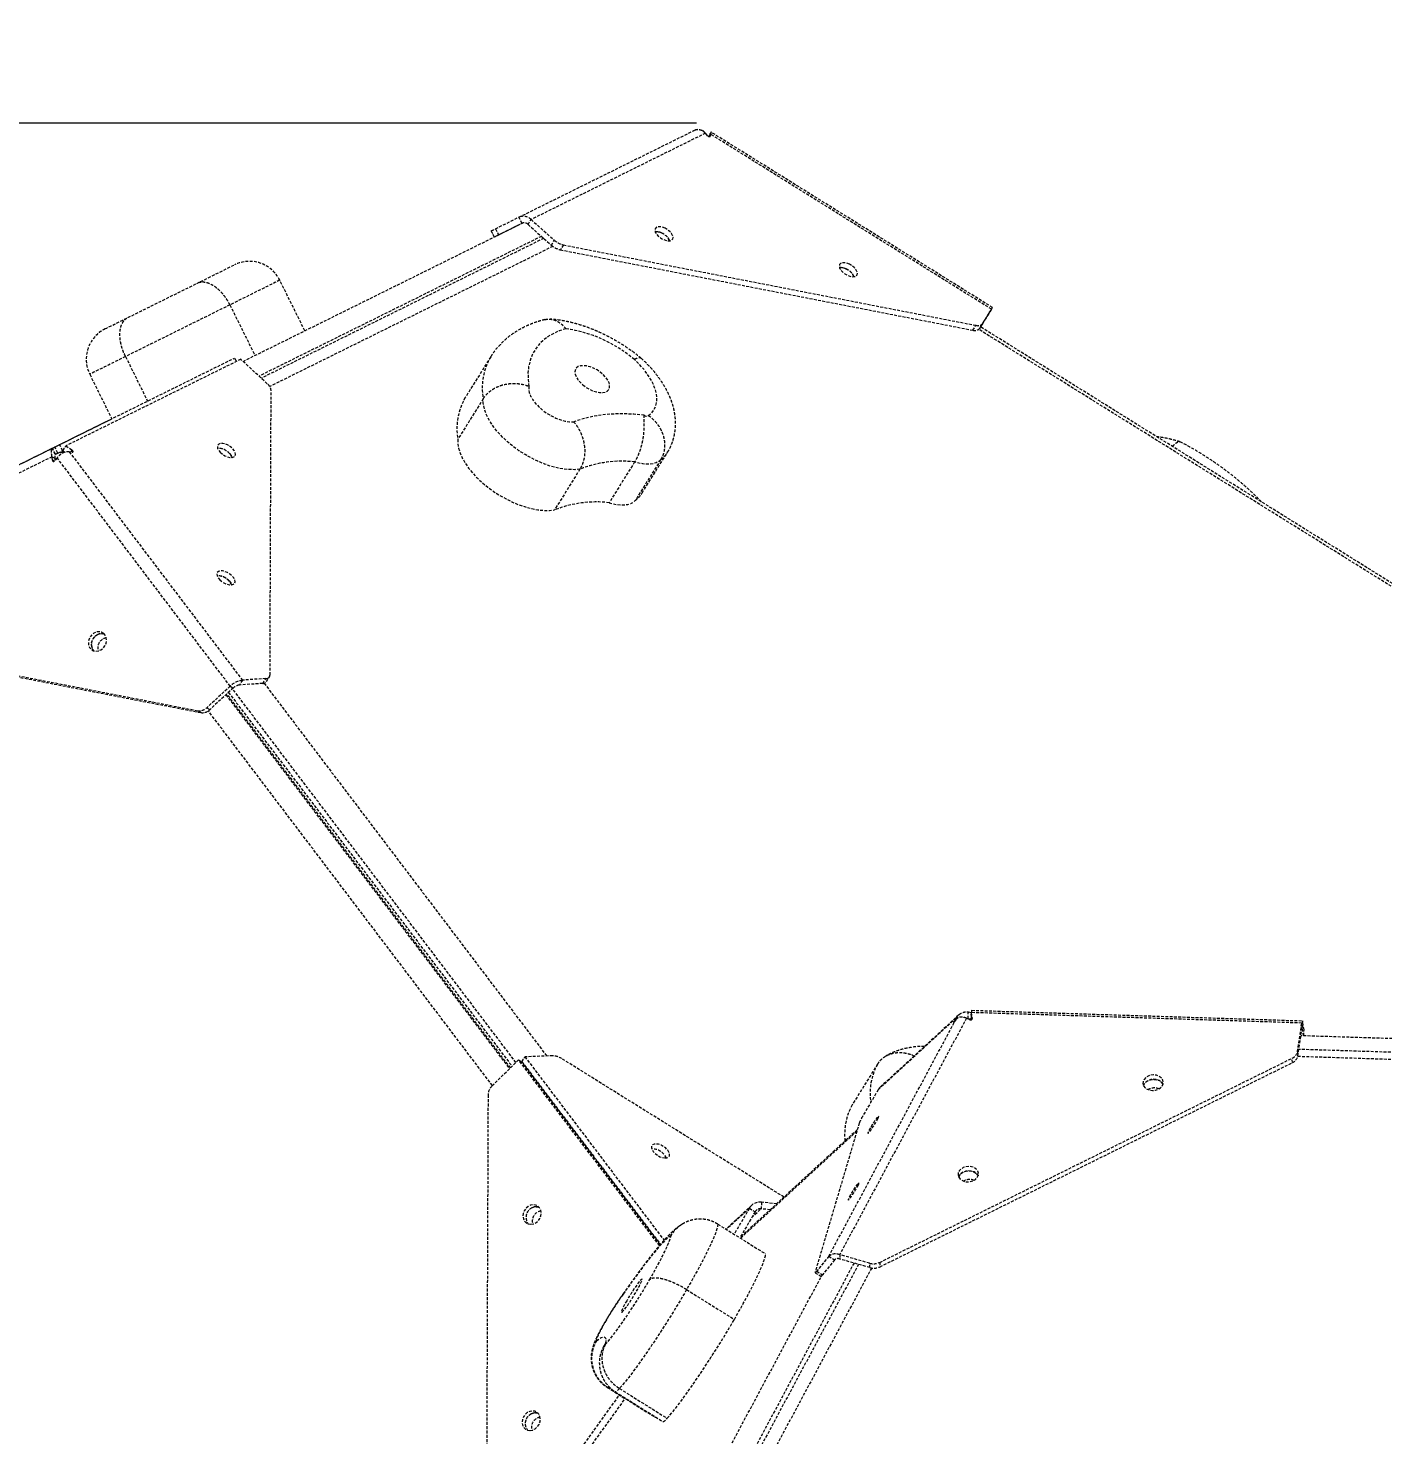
# Model space of a CAD drawing. Header units: millimetres. Extents: x -4077 to 3684, y -3420 to 2611.
# Drawn here: x -73 to 527, y 527 to 1150 of the extents above; entities that cross this region are included whole.
import ezdxf

# ---------------------------------------------------------------- set-up
doc = ezdxf.new("R2010")
doc.units = ezdxf.units.MM
doc.linetypes.add('HIDDEN', pattern=[1.905, 1.27, -0.635])
for name, color, linetype in [('DIKOM_ОБЪЕКТ', 7, 'Continuous'), ('DIKOM_РАЗМЕР_ЗОНА', 7, 'Continuous'), ('DIKOM_РАЗМЕР_ОБЪЕКТА', 7, 'Continuous')]:
    doc.layers.add(name, color=color, linetype=linetype)
doc.styles.add('style1', font='arialbd.ttf', dxfattribs={"width": 0.8})
doc.dimstyles.new('1-50', dxfattribs={"dimtxt": 300, "dimasz": 200, "dimexe": 100, "dimexo": 0, "dimgap": 100, "dimtad": 1, "dimtxsty": 'style1', "dimcen": 200, "dimclrd": 7, "dimclre": 7, "dimclrt": 7, "dimadec": 1, "dimazin": 2, "dimtfac": 1, "dimtmove": 0, "dimatfit": 2, "dimfxl": 0, "dimlwd": 25, "dimlwe": 18, "dimarcsym": 0})

# ---------------------------------------------------------------- blocks, each defined once
blk = doc.blocks.new('*D0')
at = {"layer": 'Defpoints', "color": 0, "transparency": 16777216}
for p in [(223.24, 1107.53), (-2045.08, -653.43), (871.98, -653.43)]:
    blk.add_point(p, dxfattribs=at)
at = {"layer": 'DIKOM_РАЗМЕР_ОБЪЕКТА', "color": 7, "lineweight": 18, "transparency": 16777216}
for p, q in [((223.24, 1107.53), (-2145.08, 1107.53)), ((871.98, -653.43), (-2145.08, -653.43))]:
    blk.add_line(p, q, dxfattribs=at)
at = {"layer": 'DIKOM_РАЗМЕР_ОБЪЕКТА', "color": 7, "lineweight": 25, "transparency": 16777216}
blk.add_line((-2045.08, 907.53), (-2045.08, -453.43), dxfattribs=at)
at = {"layer": 'DIKOM_РАЗМЕР_ОБЪЕКТА', "color": 7, "transparency": 16777216}
for points in [[(-2078.42, 907.53), (-2011.75, 907.53), (-2045.08, 1107.53)], [(-2078.42, -453.43), (-2011.75, -453.43), (-2045.08, -653.43)]]:
    blk.add_solid(points, dxfattribs=at)
at = {"layer": 'DIKOM_РАЗМЕР_ОБЪЕКТА', "color": 7, "transparency": 16777216, "insert": (-2298.26, 227.05), "char_height": 300, "attachment_point": 5, "rotation": 90, "style": 'style1'}
blk.add_mtext('{\\fArial|b0|i0|c204|p34;1780}', dxfattribs=at)
blk = doc.blocks.new('*D3')
at = {"layer": 'Defpoints', "color": 0, "transparency": 16777216}
for p in [(-3626.93, 2611.22), (1348.49, 2611.22), (1348.49, -2791.94)]:
    blk.add_point(p, dxfattribs=at)
at = {"layer": 'DIKOM_РАЗМЕР_ЗОНА', "color": 7, "lineweight": 18, "transparency": 16777216}
for p, q in [((1348.49, 2611.22), (-3726.93, 2611.22)), ((1348.49, -2791.94), (-3726.93, -2791.94))]:
    blk.add_line(p, q, dxfattribs=at)
at = {"layer": 'DIKOM_РАЗМЕР_ЗОНА', "color": 7, "lineweight": 25, "transparency": 16777216}
blk.add_line((-3626.93, -2591.94), (-3626.93, 2411.22), dxfattribs=at)
at = {"layer": 'DIKOM_РАЗМЕР_ЗОНА', "color": 7, "transparency": 16777216}
for points in [[(-3660.26, 2411.22), (-3593.59, 2411.22), (-3626.93, 2611.22)], [(-3660.26, -2591.94), (-3593.59, -2591.94), (-3626.93, -2791.94)]]:
    blk.add_solid(points, dxfattribs=at)
at = {"layer": 'DIKOM_РАЗМЕР_ЗОНА', "color": 7, "transparency": 16777216, "insert": (-3880.1, 379.28), "char_height": 300, "attachment_point": 5, "rotation": 90, "style": 'style1'}
blk.add_mtext('{\\fArial|b0|i0|c204|p34;5400}', dxfattribs=at)

msp = doc.modelspace()

# ---------------------------------------------------------------- linework, layer by layer
at = {"layer": 'DIKOM_ОБЪЕКТ', "color": 7, "linetype": 'HIDDEN', "lineweight": 15}
for p, q in [((144.69, 1065.827), (221.887, 1104.056)), ((227.25, 1103.011), (150.053, 1064.782)), ((221.888, 1104.057), (223.379, 1104.795)), ((223.521, 1104.508), (223.379, 1104.795)), ((225.79, 1104.08), (226.145, 1104.256)), ((225.985, 1103.999), (226.145, 1104.256)), ((226.145, 1104.256), (227.249, 1103.012)), ((228.224, 1101.914), (227.25, 1103.011)), ((229.713, 1103.494), (228.561, 1101.645)), ((354.344, 1025.808), (229.694, 1103.507)), ((228.84, 1101.517), (229.498, 1102.573)), ((229.225, 1101.533), (229.328, 1101.699)), ((229.498, 1102.573), (229.328, 1101.699)), ((353.87, 1025.048), (229.498, 1102.573)), ((134.294, 1060.677), (144.69, 1065.827)), ((146.021, 1063.139), (144.69, 1065.827)), ((22.556, 1001.974), (146.245, 1063.233)), ((133.779, 1057.074), (132.447, 1059.762)), ((132.452, 1059.75), (132.447, 1059.762)), ((132.452, 1059.75), (133.784, 1057.061)), ((134.294, 1060.677), (135.626, 1057.989)), ((135.626, 1057.989), (146.021, 1063.139)), ((148.703, 1062.616), (150.053, 1064.782)), ((148.703, 1062.616), (159.045, 1053.425)), ((150.053, 1064.782), (160.395, 1055.591)), ((154.634, 1057.345), (29.63, 995.434)), ((155.651, 1056.441), (30.621, 994.518)), ((159.701, 1052.895), (34.355, 990.816)), ((133.784, 1057.061), (133.779, 1057.074)), ((159.045, 1053.425), (160.395, 1055.591)), ((164.397, 1053.536), (163.047, 1051.37)), ((164.397, 1053.536), (347.007, 1017.936)), ((163.047, 1051.37), (345.657, 1015.77)), ((49.919, 1015.526), (38.823, 1037.929)), ((16.741, 1026.992), (27.836, 1004.589)), ((352.52, 1022.882), (348.531, 1016.484)), ((349.009, 1017.249), (352.52, 1022.882)), ((353.87, 1025.048), (349.881, 1018.65)), ((349.882, 1018.648), (353.87, 1025.047)), ((353.87, 1025.048), (352.52, 1022.882)), ((353.87, 1025.047), (352.52, 1022.882)), ((345.657, 1015.77), (347.007, 1017.936)), ((553.417, 888.26), (348.237, 1016.147)), ((349.881, 1018.65), (348.531, 1016.484)), ((554.068, 889.438), (349.008, 1017.25)), ((349.01, 1017.249), (349.882, 1018.648)), ((-58.634, 965.109), (18.787, 1003.44)), ((-29.463, 1004.109), (-19.696, 984.387)), ((18.787, 1003.44), (19.547, 1001.907)), ((132.199, 1004.019), (120.95, 985.971)), ((21.554, 1002.901), (-55.867, 964.57)), ((33.276, 992.063), (21.554, 1002.901)), ((-45.3, 996.266), (-35.534, 976.546)), ((34.499, 863.144), (34.985, 989.043)), ((128.881, 985.449), (117.632, 967.402)), ((-124.531, 932.475), (-35.536, 976.551)), ((-62.014, 959.734), (-186.918, 897.877)), ((-186.904, 901.586), (-62, 963.442)), ((-61.853, 958.235), (-62.014, 959.734)), ((-60.676, 958.9), (-62.014, 959.734)), ((-62, 963.442), (-61.832, 963.525)), ((-60.668, 960.754), (-62, 963.442)), ((-60.501, 960.837), (-61.832, 963.525)), ((-60.725, 964.073), (-58.634, 965.109)), ((-59.394, 961.385), (-60.725, 964.073)), ((-60.668, 960.754), (-60.501, 960.837)), ((-59.394, 961.385), (-57.302, 962.421)), ((-57.302, 962.421), (-58.634, 965.109)), ((-57.302, 962.421), (-57.165, 962.489)), ((-57.217, 962.404), (-55.867, 964.57)), ((-57.217, 962.404), (-56.248, 961.714)), ((-55.867, 964.57), (-53.074, 962.581)), ((-54.389, 961.958), (22.27, 860.803)), ((-53.077, 961.818), (-54.389, 961.958)), ((-53.521, 961.865), (-53.074, 962.581)), ((199.213, 943.692), (210.462, 961.74)), ((-61.066, 957.744), (-61.853, 958.235)), ((-59.766, 959.296), (-60.749, 958.019)), ((-60.601, 958.21), (-60.676, 958.9)), ((16.893, 858.14), (-59.766, 959.296)), ((171.69, 954.247), (160.441, 936.199)), ((195.906, 957.447), (184.657, 939.399)), ((207.418, 958.406), (196.169, 940.358)), ((-180.141, 882.883), (2.464, 847.281)), ((-178.802, 882.049), (3.802, 846.446)), ((22.27, 860.803), (20.92, 858.637)), ((32.65, 861.519), (22.27, 860.803)), ((31.299, 859.354), (32.65, 861.519)), ((32.927, 860.159), (34.277, 862.325)), ((16.893, 858.14), (6.479, 848.56)), ((18.232, 857.306), (7.818, 847.726)), ((14.991, 854.324), (140.525, 688.698)), ((140.931, 689.095), (15.407, 854.707)), ((16.133, 855.375), (141.639, 689.786)), ((16.893, 858.14), (18.232, 857.306)), ((143.358, 691.465), (17.895, 856.996)), ((31.299, 859.354), (20.92, 858.637)), ((31.869, 859.444), (156.998, 694.354)), ((3.802, 846.446), (2.464, 847.281)), ((6.479, 848.56), (7.818, 847.726)), ((132.934, 681.283), (7.17, 847.213)), ((281.865, 605.672), (338.019, 710.389)), ((342.822, 711.112), (286.668, 606.395)), ((338.26, 711.202), (303.683, 679.392)), ((339.319, 712.503), (304.692, 680.647)), ((338.019, 710.389), (337.308, 709.433)), ((337.426, 709.833), (338.26, 711.202)), ((338.666, 710.948), (338.26, 711.202)), ((344.16, 710.465), (342.822, 711.112)), ((343.139, 710.959), (343.484, 710.953)), ((343.369, 710.847), (343.484, 710.953)), ((343.484, 710.953), (343.637, 713.865)), ((343.484, 710.953), (344.944, 710.72)), ((343.637, 713.865), (345.097, 713.632)), ((344.859, 713.607), (345.267, 711.013)), ((491.229, 708.96), (344.859, 713.607)), ((344.994, 711.665), (344.859, 713.607)), ((344.944, 710.72), (344.994, 711.664)), ((344.994, 711.665), (345.161, 710.599)), ((345.096, 713.599), (345.097, 713.632)), ((345.103, 713.599), (345.156, 714.607)), ((345.156, 714.607), (491.525, 709.961)), ((337.548, 709.756), (337.426, 709.833)), ((489.336, 696.28), (491.229, 708.96)), ((489.47, 694.338), (491.363, 707.018)), ((491.363, 707.018), (491.229, 708.96)), ((491.361, 707.049), (491.372, 707.049)), ((491.525, 709.961), (491.372, 707.049)), ((492.026, 703.286), (491.372, 707.049)), ((492.213, 706.003), (491.525, 709.961)), ((492.071, 703.285), (492.213, 706.003)), ((492.078, 703.285), (492.217, 705.939)), ((492.213, 706.003), (492.217, 705.939)), ((731.191, 695.714), (490.812, 703.325)), ((132.75, 681.103), (144.558, 692.638)), ((206.883, 610.409), (144.558, 692.638)), ((144.558, 692.638), (145.897, 691.804)), ((207.254, 610.851), (145.897, 691.804)), ((145.982, 691.846), (147.332, 694.012)), ((145.982, 691.846), (207.316, 610.925)), ((159.7, 694.449), (147.332, 694.012)), ((147.332, 694.012), (208.925, 612.748)), ((262.022, 631.861), (163.581, 693.222)), ((304.42, 602.989), (486.979, 693.395)), ((487.113, 691.453), (486.979, 693.395)), ((489.336, 696.28), (489.47, 694.338)), ((730.638, 686.484), (489.429, 694.121)), ((730.563, 689.677), (489.912, 697.297)), ((303.42, 690.755), (292.171, 672.707)), ((304.554, 601.046), (487.113, 691.453)), ((303.683, 679.392), (296.807, 667.608)), ((131.013, 677.095), (130.235, 473.383)), ((294.457, 661.702), (242.549, 613.946)), ((294.258, 661.029), (242.772, 613.662)), ((295.353, 664.731), (275.805, 598.681)), ((252.054, 629.609), (251.901, 626.697)), ((258.791, 628.888), (252.054, 629.609)), ((247.686, 628.201), (236.28, 617.708)), ((246.677, 626.946), (236.492, 617.576)), ((246.677, 626.946), (239.952, 615.42)), ((249.213, 625.365), (242.487, 613.839)), ((246.677, 626.946), (249.213, 625.365)), ((247.774, 622.9), (251.901, 626.697)), ((255.939, 626.265), (251.901, 626.697)), ((232.713, 619.932), (253.843, 606.761)), ((281.865, 605.672), (276.522, 599.07)), ((281.865, 605.672), (284.4, 604.091)), ((299.898, 602.589), (286.668, 606.395)), ((286.668, 606.395), (286.802, 604.453)), ((300.032, 600.647), (286.802, 604.453)), ((293.009, 602.667), (201.33, 431.699)), ((295.015, 602.091), (203.336, 431.123)), ((300.834, 600.475), (208.976, 429.175)), ((275.793, 598.4), (278.329, 596.819)), ((276.522, 599.07), (279.058, 597.49)), ((284.4, 604.091), (279.058, 597.49)), ((300.032, 600.647), (299.898, 602.589)), ((304.42, 602.989), (304.554, 601.046)), ((191.307, 434.045), (278.772, 597.153)), ((218.907, 590.901), (240.038, 577.731)), ((135.822, 469.9), (189.182, 544.245)), ((138.358, 468.319), (191.718, 542.664)), ((183.779, 547.612), (204.91, 534.442)), ((184.029, 547.585), (183.779, 547.612)), ((184.52, 547.999), (184.029, 547.585)), ((184.029, 547.585), (205.159, 534.415)), ((187.348, 545.642), (208.478, 532.472)), ((189.149, 547.134), (210.28, 533.964)), ((204.91, 534.442), (205.159, 534.415)), ((205.159, 534.415), (205.244, 534.488))]:
    msp.add_line(p, q, dxfattribs=at)
at = {"layer": 'DIKOM_ОБЪЕКТ', "color": 7, "linetype": 'HIDDEN', "lineweight": 15, "flags": 128}
for points in [[(132.447, 1059.762), (132.478, 1059.778), (132.571, 1059.824), (132.724, 1059.9), (132.936, 1060.004), (133.202, 1060.137), (133.521, 1060.294), (133.886, 1060.475), (134.294, 1060.677)], [(209.352, 1060.908), (208.208, 1061.355), (207.119, 1061.569), (206.172, 1061.532), (205.444, 1061.247), (204.994, 1060.736), (204.859, 1060.043), (205.049, 1059.222), (205.549, 1058.34), (206.319, 1057.469), (207.296, 1056.679), (208.401, 1056.034), (209.545, 1055.586), (210.634, 1055.373), (211.581, 1055.41), (212.309, 1055.695), (212.759, 1056.205), (212.894, 1056.899), (212.704, 1057.72), (212.203, 1058.602), (211.434, 1059.473), (210.457, 1060.263), (209.352, 1060.908)], [(135.626, 1057.989), (135.218, 1057.787), (134.852, 1057.606), (134.534, 1057.448), (134.267, 1057.316), (134.056, 1057.211), (133.903, 1057.135), (133.81, 1057.089), (133.779, 1057.074)], [(2.038, 1036.449), (4.978, 1037.905), (7.666, 1039.237), (10.088, 1040.436), (12.232, 1041.498), (14.085, 1042.416), (15.637, 1043.185), (16.881, 1043.801), (17.809, 1044.26), (18.417, 1044.561), (18.701, 1044.702), (18.724, 1044.713)], [(290.955, 1044.999), (289.812, 1045.446), (288.723, 1045.66), (287.776, 1045.623), (287.048, 1045.338), (286.598, 1044.828), (286.463, 1044.134), (286.653, 1043.313), (287.153, 1042.431), (287.923, 1041.56), (288.9, 1040.77), (290.005, 1040.125), (291.149, 1039.678), (292.238, 1039.464), (293.185, 1039.501), (293.913, 1039.786), (294.363, 1040.297), (294.498, 1040.99), (294.308, 1041.811), (293.807, 1042.693), (293.037, 1043.564), (292.06, 1044.354), (290.955, 1044.999)], [(-28.435, 1021.357), (-25.658, 1022.732), (-22.741, 1024.177), (-19.711, 1025.678), (-16.599, 1027.219), (-13.436, 1028.786), (-10.253, 1030.362), (-7.083, 1031.932), (-3.958, 1033.48), (-0.907, 1034.991), (2.038, 1036.449)], [(38.823, 1037.929), (38.773, 1037.904), (38.41, 1037.724), (37.7, 1037.373), (36.646, 1036.851), (35.253, 1036.16), (33.526, 1035.305), (31.475, 1034.29), (29.109, 1033.118), (26.44, 1031.796), (23.479, 1030.329), (20.241, 1028.726), (16.741, 1026.992)], [(16.741, 1026.992), (13.104, 1025.191), (9.325, 1023.319), (5.432, 1021.391), (1.458, 1019.423), (-2.567, 1017.43), (-6.609, 1015.428), (-10.638, 1013.433), (-14.62, 1011.46), (-18.524, 1009.527), (-22.32, 1007.647), (-25.976, 1005.836), (-29.463, 1004.109)], [(352.52, 1022.882), (352.622, 1023.046), (352.697, 1023.165), (352.742, 1023.238), (352.757, 1023.262), (352.742, 1023.238), (352.697, 1023.165), (352.622, 1023.046), (352.52, 1022.882)], [(353.87, 1025.048), (354.074, 1025.375), (354.223, 1025.614), (354.314, 1025.759), (354.344, 1025.808), (354.314, 1025.759), (354.223, 1025.614), (354.074, 1025.375), (353.87, 1025.047)], [(-38.516, 1016.365), (-38.512, 1016.366), (-38.299, 1016.472), (-37.765, 1016.737), (-36.914, 1017.158), (-35.759, 1017.73), (-34.314, 1018.445), (-32.597, 1019.296), (-30.629, 1020.271), (-28.435, 1021.357)], [(165.405, 1016.435), (162.467, 1015.449), (159.779, 1014.225), (157.356, 1012.77), (155.211, 1011.091), (153.354, 1009.198), (151.796, 1007.101), (150.546, 1004.811), (149.61, 1002.34), (148.994, 999.702), (148.699, 996.91), (148.729, 993.98), (149.082, 990.927)], [(-29.463, 1004.109), (-32.2, 1002.753), (-34.726, 1001.503), (-37.018, 1000.367), (-39.061, 999.356), (-40.835, 998.477), (-42.329, 997.737), (-43.528, 997.143), (-44.425, 996.699), (-45.01, 996.409), (-45.281, 996.275), (-45.3, 996.266)], [(172.964, 991.577), (174.35, 990.542), (175.85, 989.654), (177.405, 988.948), (178.951, 988.454), (180.423, 988.192), (181.762, 988.172), (182.913, 988.397), (183.829, 988.855), (184.472, 989.529), (184.816, 990.391), (184.847, 991.406), (184.564, 992.532), (183.978, 993.723), (183.113, 994.93), (182.005, 996.104), (180.699, 997.197), (179.248, 998.163), (177.712, 998.965), (176.154, 999.568), (174.638, 999.948), (173.225, 1000.089), (171.973, 999.986), (170.934, 999.643), (170.151, 999.074), (169.655, 998.302), (169.466, 997.359), (169.593, 996.283), (170.03, 995.119), (170.759, 993.913), (171.75, 992.717), (172.964, 991.577)], [(202.019, 977.976), (203.378, 979.105), (204.443, 980.442), (205.201, 981.973), (205.643, 983.676), (205.762, 985.532), (205.557, 987.516), (205.031, 989.604), (204.191, 991.769), (203.047, 993.985), (201.613, 996.224), (199.907, 998.457), (197.951, 1000.657), (195.769, 1002.796)], [(149.082, 990.927), (149.008, 989.594), (149.277, 988.132), (149.879, 986.581), (150.801, 984.984), (152.015, 983.385), (153.489, 981.826), (155.182, 980.352), (157.049, 979.002), (159.037, 977.814), (161.093, 976.819), (163.161, 976.046), (165.183, 975.514), (167.104, 975.24), (168.871, 975.23)], [(171.69, 954.247), (169.412, 954.016), (166.954, 954.033), (164.345, 954.296), (161.619, 954.804), (158.807, 955.549), (155.945, 956.522), (153.069, 957.711), (150.214, 959.102), (147.414, 960.678), (144.705, 962.419), (142.12, 964.303), (139.691, 966.308), (137.447, 968.408), (135.417, 970.578), (133.625, 972.791), (132.094, 975.02), (130.842, 977.237), (129.885, 979.415), (129.234, 981.527), (128.898, 983.546), (128.881, 985.449)], [(168.871, 975.23), (172.097, 976.391), (175.54, 977.335), (179.187, 978.058), (183.025, 978.556), (187.041, 978.829), (191.221, 978.875), (195.551, 978.695), (200.015, 978.288)], [(200.015, 978.288), (200.291, 978.064), (200.601, 977.876), (200.924, 977.737), (201.239, 977.658), (201.524, 977.644), (201.759, 977.695), (201.928, 977.809), (202.019, 977.976)], [(12.476, 961.694), (13.417, 960.882), (14.504, 960.204), (15.647, 959.713), (16.754, 959.451), (17.736, 959.437), (18.513, 959.674), (19.022, 960.142), (19.222, 960.803), (19.097, 961.604), (18.656, 962.479), (17.936, 963.358), (16.994, 964.17), (15.908, 964.849), (14.765, 965.339), (13.657, 965.602), (12.675, 965.615), (11.898, 965.378), (11.389, 964.91), (11.189, 964.249), (11.315, 963.449), (11.756, 962.573), (12.476, 961.694)], [(117.632, 967.402), (117.649, 965.499), (117.985, 963.479), (118.636, 961.367), (119.593, 959.189), (120.845, 956.972), (122.376, 954.743), (124.168, 952.53), (126.198, 950.36), (128.442, 948.26), (130.871, 946.255), (133.456, 944.371), (136.165, 942.63), (138.965, 941.055), (141.82, 939.664), (144.696, 938.474), (147.558, 937.501), (150.37, 936.756), (153.097, 936.249), (155.705, 935.985), (158.163, 935.968), (160.441, 936.199)], [(16.586, 961.193), (17.306, 960.313), (17.746, 959.439)], [(207.418, 958.406), (206.549, 957.666), (205.474, 957.092), (204.213, 956.693), (202.785, 956.475), (201.213, 956.443), (199.524, 956.596), (197.745, 956.933), (195.906, 957.447)], [(184.657, 939.399), (186.497, 938.885), (188.275, 938.549), (189.964, 938.395), (191.536, 938.427), (192.964, 938.645), (194.225, 939.044), (195.3, 939.618), (196.169, 940.358)], [(12.258, 905.269), (13.2, 904.457), (14.286, 903.778), (15.429, 903.288), (16.536, 903.025), (17.518, 903.012), (18.296, 903.249), (18.804, 903.717), (19.004, 904.378), (18.879, 905.178), (18.438, 906.054), (17.718, 906.933), (16.776, 907.745), (15.69, 908.423), (14.547, 908.914), (13.439, 909.176), (12.457, 909.189), (11.68, 908.953), (11.171, 908.485), (10.972, 907.824), (11.097, 907.023), (11.538, 906.148), (12.258, 905.269)], [(16.368, 904.767), (17.088, 903.888), (17.528, 903.015)], [(-39.137, 881.501), (-40.079, 882.048), (-41.167, 882.262), (-42.313, 882.127), (-43.423, 881.652), (-44.408, 880.877), (-45.188, 879.864), (-45.7, 878.695), (-45.902, 877.466), (-45.778, 876.275), (-45.338, 875.219), (-44.617, 874.383), (-43.675, 873.836), (-42.587, 873.622), (-41.441, 873.758), (-40.331, 874.232), (-39.346, 875.007), (-38.566, 876.02), (-38.054, 877.189), (-37.852, 878.419), (-37.976, 879.61), (-38.416, 880.666), (-39.137, 881.501)], [(-43.533, 873.783), (-43.999, 874.384), (-44.44, 875.44), (-44.564, 876.631), (-44.362, 877.861), (-43.85, 879.03), (-43.07, 880.043), (-42.085, 880.818), (-40.975, 881.292), (-39.829, 881.428), (-38.885, 881.264)], [(420.999, 683.083), (420.932, 682.107), (421.228, 681.167), (421.862, 680.338), (422.783, 679.688), (423.918, 679.269), (425.173, 679.116), (426.447, 679.241), (427.638, 679.634), (428.647, 680.262), (429.395, 681.076), (429.819, 682.008), (429.887, 682.984), (429.591, 683.925), (428.957, 684.754), (428.035, 685.404), (426.901, 685.822), (425.646, 685.975), (424.372, 685.851), (423.181, 685.458), (422.171, 684.83), (421.424, 684.016), (420.999, 683.083)], [(429.783, 681.879), (429.669, 682.097), (429.002, 682.91), (428.054, 683.538), (426.902, 683.929), (425.64, 684.053), (424.37, 683.899), (423.194, 683.479), (422.209, 682.829), (421.493, 681.999), (421.166, 681.291)], [(421.172, 681.278), (421.558, 682.074), (422.306, 682.888), (423.315, 683.516), (424.506, 683.909), (425.78, 684.033), (427.035, 683.88), (428.169, 683.462), (429.091, 682.812), (429.725, 681.983), (429.781, 681.872)], [(303.516, 666.561), (303.819, 667.226), (303.936, 667.622), (303.859, 667.716), (303.594, 667.5), (303.161, 666.993), (302.597, 666.234), (301.946, 665.287), (301.262, 664.227), (300.6, 663.14), (300.013, 662.114), (299.549, 661.233), (299.246, 660.568), (299.129, 660.172), (299.206, 660.078), (299.471, 660.294), (299.904, 660.801), (300.468, 661.56), (301.119, 662.507), (301.803, 663.568), (302.465, 664.654), (303.052, 665.68), (303.516, 666.561)], [(209.314, 649.2), (210.222, 649.288), (210.899, 649.621), (211.288, 650.171), (211.358, 650.895), (211.103, 651.734), (210.545, 652.619), (209.728, 653.48), (208.719, 654.246), (207.599, 654.855), (206.458, 655.258), (205.391, 655.422), (204.482, 655.334), (203.806, 655.002), (203.417, 654.451), (203.347, 653.727), (203.601, 652.889), (204.16, 652.003), (204.977, 651.143), (205.986, 650.377), (207.106, 649.768), (208.246, 649.365), (209.314, 649.2)], [(339.18, 642.565), (339.113, 641.589), (339.408, 640.648), (340.043, 639.819), (340.964, 639.169), (342.099, 638.751), (343.354, 638.598), (344.628, 638.723), (345.819, 639.115), (346.828, 639.744), (347.576, 640.557), (348, 641.49), (348.068, 642.466), (347.772, 643.407), (347.138, 644.235), (346.216, 644.886), (345.082, 645.304), (343.827, 645.457), (342.552, 645.332), (341.362, 644.94), (340.352, 644.311), (339.605, 643.498), (339.18, 642.565)], [(347.964, 641.363), (347.855, 641.574), (347.187, 642.386), (346.239, 643.014), (345.087, 643.406), (343.825, 643.529), (342.555, 643.375), (341.379, 642.956), (340.394, 642.305), (339.678, 641.475), (339.351, 640.765)], [(339.353, 640.759), (339.739, 641.556), (340.487, 642.369), (341.496, 642.998), (342.687, 643.39), (343.961, 643.515), (345.216, 643.362), (346.35, 642.944), (347.272, 642.294), (347.906, 641.465), (347.962, 641.354)], [(294.78, 637.045), (295.083, 637.71), (295.201, 638.106), (295.124, 638.2), (294.858, 637.984), (294.426, 637.477), (293.861, 636.718), (293.21, 635.771), (292.526, 634.71), (291.864, 633.623), (291.277, 632.598), (290.814, 631.717), (290.511, 631.051), (290.393, 630.656), (290.47, 630.562), (290.736, 630.778), (291.168, 631.285), (291.733, 632.043), (292.383, 632.991), (293.067, 634.051), (293.73, 635.138), (294.316, 636.164), (294.78, 637.045)], [(150.006, 619.83), (151.152, 620.036), (152.244, 620.574), (153.194, 621.403), (153.925, 622.454), (154.377, 623.643), (154.514, 624.873), (154.325, 626.044), (153.826, 627.062), (153.056, 627.845), (152.077, 628.328), (150.971, 628.473), (149.825, 628.267), (148.732, 627.729), (147.782, 626.9), (147.052, 625.849), (146.599, 624.66), (146.462, 623.43), (146.651, 622.259), (147.151, 621.241), (147.921, 620.458), (148.899, 619.975), (150.006, 619.83)], [(152.309, 627.638), (153.416, 627.493), (153.516, 627.461)], [(232.713, 619.932), (232.633, 619.049), (232.338, 617.837), (231.831, 616.305), (231.116, 614.467), (230.198, 612.335), (229.086, 609.928), (227.787, 607.264), (226.312, 604.365), (224.673, 601.254), (222.883, 597.955), (220.956, 594.495), (218.907, 590.901)], [(212, 614.933), (211.061, 614.248), (209.943, 613.261), (208.653, 611.977), (207.196, 610.402), (205.582, 608.546), (203.818, 606.417), (201.915, 604.029), (199.881, 601.393), (197.729, 598.523), (195.47, 595.435), (193.115, 592.146), (190.678, 588.673)], [(202.542, 595.296), (204.135, 598.104), (205.617, 600.788), (206.974, 603.32), (208.191, 605.676), (209.256, 607.831), (210.16, 609.764), (210.893, 611.457), (211.447, 612.892), (211.817, 614.054), (212, 614.933)], [(240.038, 577.731), (242.086, 581.324), (244.013, 584.784), (245.803, 588.083), (247.442, 591.194), (248.917, 594.094), (250.216, 596.757), (251.329, 599.165), (252.246, 601.296), (252.961, 603.135), (253.468, 604.666), (253.763, 605.878), (253.843, 606.761)], [(275.805, 598.681), (275.77, 598.527), (275.772, 598.431), (275.81, 598.394), (275.885, 598.415), (275.996, 598.494), (276.14, 598.632), (276.317, 598.824), (276.522, 599.07)], [(182.896, 566.576), (183.871, 567.647), (185, 568.994), (186.268, 570.601), (187.659, 572.448), (189.157, 574.511), (190.742, 576.765), (192.395, 579.181), (194.095, 581.729), (195.82, 584.377), (197.548, 587.092), (199.259, 589.84), (200.931, 592.586), (202.542, 595.296)], [(192.388, 585.984), (191.625, 584.625), (190.985, 583.413), (190.494, 582.4), (190.174, 581.625), (190.036, 581.12), (190.087, 580.907), (190.325, 580.993), (190.739, 581.376), (191.313, 582.04), (192.023, 582.957), (192.841, 584.09), (193.732, 585.393), (194.66, 586.812), (195.588, 588.289), (196.477, 589.764), (197.291, 591.176), (197.996, 592.468), (198.564, 593.586), (198.972, 594.485), (199.202, 595.128), (199.245, 595.489), (199.1, 595.553), (198.773, 595.317), (198.276, 594.791), (197.631, 593.996), (196.863, 592.966), (196.004, 591.741), (195.09, 590.374), (194.157, 588.918), (193.244, 587.434), (192.388, 585.984)], [(190.678, 588.673), (189.603, 587.189), (188.44, 585.511), (187.223, 583.686), (185.985, 581.764), (184.759, 579.797), (183.58, 577.839), (182.478, 575.944), (181.486, 574.164), (180.629, 572.546), (179.931, 571.137), (179.412, 569.974), (179.085, 569.089), (178.96, 568.506), (179.04, 568.242)], [(218.907, 590.901), (216.966, 587.616), (214.958, 584.284), (212.901, 580.931), (210.811, 577.586), (208.704, 574.275), (206.598, 571.024), (204.51, 567.861), (202.457, 564.81), (200.455, 561.897), (198.52, 559.144), (196.669, 556.574), (194.915, 554.208), (193.274, 552.064), (191.757, 550.161), (190.379, 548.513), (189.149, 547.134)], [(210.28, 533.964), (211.509, 535.343), (212.888, 536.991), (214.404, 538.894), (216.046, 541.037), (217.799, 543.403), (219.651, 545.973), (221.586, 548.726), (223.588, 551.64), (225.641, 554.69), (227.729, 557.854), (229.834, 561.104), (231.941, 564.415), (234.031, 567.761), (236.089, 571.113), (238.096, 574.445), (240.038, 577.731)], [(179.04, 568.242), (180.134, 569.082), (181.064, 569.648), (181.826, 569.936), (182.418, 569.945), (182.837, 569.676), (183.082, 569.13), (183.152, 568.308), (183.047, 567.213)], [(183.047, 567.213), (182.88, 566.922), (182.745, 566.666), (182.65, 566.465), (182.602, 566.331), (182.604, 566.274), (182.657, 566.298), (182.757, 566.401), (182.896, 566.576)], [(189.149, 547.134), (188.511, 546.429), (187.996, 545.939), (187.612, 545.672), (187.366, 545.633), (187.348, 545.642)], [(149.657, 528.531), (150.803, 528.737), (151.895, 529.275), (152.845, 530.104), (153.576, 531.155), (154.028, 532.344), (154.165, 533.574), (153.977, 534.745), (153.477, 535.763), (152.707, 536.546), (151.729, 537.029), (150.622, 537.173), (149.476, 536.968), (148.384, 536.43), (147.434, 535.601), (146.703, 534.55), (146.251, 533.361), (146.113, 532.131), (146.302, 530.96), (146.802, 529.942), (147.572, 529.159), (148.55, 528.676), (149.657, 528.531)], [(151.96, 536.339), (153.067, 536.194), (153.138, 536.172)], [(208.478, 532.472), (208.497, 532.463), (208.743, 532.502), (209.126, 532.769), (209.641, 533.259), (210.28, 533.964)]]:
    msp.add_lwpolyline(points, dxfattribs=at)
at = {"layer": 'DIKOM_ОБЪЕКТ', "color": 7, "linetype": 'HIDDEN', "lineweight": 15}
for centre, radius, start, end in [((146.599, 1061.343), 4.874, 44.877738, 113.066466), ((146.976, 1060.897), 2.437, 44.879209, 113.066685), ((205.372, 1053.867), 5.539, 61.662583, 94.003258), ((205.2, 1052.549), 6.841, 24.487715, 91.783466), ((164.948, 1059.998), 8.835, 228.071109, 257.575749), ((166.299, 1062.165), 8.836, 228.072929, 257.573928), ((205.64, 1052.924), 6.279, 23.059795, 67.904148), ((25.381, 1031.272), 15, 26.347577, 116.347577), ((286.802, 1036.648), 6.839, 24.425087, 91.784852), ((286.97, 1037.938), 5.56, 61.697054, 93.680599), ((287.244, 1037.015), 6.279, 23.059728, 67.904258), ((-31.858, 1002.923), 15, 116.347577, 206.347577), ((157.118, 957.365), 59.648, 49.609861, 82.013553), ((346.556, 1018.294), 2.679, 250.409401, 317.506676), ((347.905, 1020.46), 2.68, 250.410162, 317.507855), ((155.12, 990.343), 26.691, 149.186386, 190.564701), ((30.456, 988.473), 4.566, 7.179128, 51.843694), ((144.656, 972.155), 27.438, 149.766971, 189.976565), ((-57.556, 955.341), 6.236, 84.75836, 113.925644), ((11.489, 956.623), 6.844, 24.271147, 91.503232), ((11.577, 956.775), 6.678, 41.412314, 92.250558), ((199.814, 968.404), 12.561, 307.25319, 327.956874), ((190.241, 907.097), 50.667, 83.580181, 111.477495), ((188.562, 950.36), 12.566, 307.256244, 327.951752), ((178.992, 889.05), 50.668, 83.580238, 111.477437), ((11.28, 900.195), 6.843, 24.307124, 91.566777), ((11.354, 900.338), 6.69, 41.463951, 92.22288), ((-39.893, 876.727), 4.669, 113.640484, 219.124915), ((-39.991, 877.635), 3.808, 73.320639, 117.770322), ((-37.264, 875.082), 4.502, 98.859318, 197.498273), ((23.654, 851.248), 9.655, 98.23939, 134.448246), ((31.34, 861.318), 1.965, 268.810238, 323.872658), ((32.789, 863.226), 1.713, 265.341629, 357.246872), ((21.612, 853.86), 4.827, 98.238891, 134.448257), ((3.199, 851.912), 4.69, 260.976409, 314.375623), ((4.538, 851.078), 4.69, 260.977227, 314.375185), ((159.532, 687.168), 7.283, 56.229544, 88.676295), ((485.381, 697.106), 4.04, 293.300477, 348.202257), ((485.515, 695.164), 4.04, 293.297704, 348.20382), ((327.63, 677.634), 27.537, 151.544704, 188.174189), ((136.728, 677), 5.715, 134.113338, 179.048126), ((308.351, 676.672), 5.403, 132.62367, 149.763588), ((425.923, 675.069), 5.146, 66.716781, 121.155783), ((316.102, 659.68), 27.248, 151.438267, 186.282272), ((311.915, 658.169), 17.815, 148.006191, 158.386858), ((203.654, 646.378), 6.858, 24.524323, 91.605376), ((203.64, 646.378), 6.852, 24.521123, 91.474224), ((344.109, 634.544), 5.147, 66.818333, 121.101441), ((251.408, 624.153), 5.494, 83.245922, 149.445603), ((152.477, 622.908), 4.676, 113.694839, 218.426033), ((152.551, 622.915), 4.73, 92.927312, 218.085228), ((155.096, 621.269), 4.499, 98.722199, 197.247059), ((152.371, 623.826), 3.802, 72.706128, 117.790307), ((251.578, 623.969), 2.747, 83.245803, 149.445722), ((284.847, 602.175), 4.595, 66.659182, 130.463965), ((285.892, 602.343), 2.298, 66.661303, 130.46294), ((301.633, 608.744), 6.394, 254.256001, 295.83596), ((301.768, 606.801), 6.394, 254.25342, 295.835853), ((277.792, 598.134), 1.42, 292.203924, 333.022399), ((152.134, 531.608), 4.676, 113.694482, 218.447375), ((152.202, 531.616), 4.73, 92.927064, 218.085475), ((152.028, 532.525), 3.803, 72.826533, 117.78695), ((154.754, 529.968), 4.5, 98.802995, 197.206945)]:
    msp.add_arc(centre, radius, start, end, dxfattribs=at)
for centre, major_axis, ratio, start_param, end_param in [((228.646, 1102.124), (0.62, -0.553), 0.5392763, 4.4986912, 6.5930863), ((-61.148, 963.864), (0.691, 0.342), 0.0000754, 3.2770341, 5.3714292), ((-59.817, 961.175), (0.691, 0.342), 0.0000754, 3.2770341, 5.3714292), ((-53.497, 962.372), (0.822, -0.433), 0.4311338, 5.4573907, 7.5517858), ((-61.169, 958.573), (0.343, 0.87), 0.6884734, 2.2207056, 4.3151007), ((344.468, 711.038), (0.769, -0.31), 0.7830912, 4.6271917, 6.7215868), ((345.134, 710.894), (0.835, -0.092), 0.2356479, 4.5097178, 4.9265061), ((337.615, 710.007), (0.498, 0.782), 0.0739583, 1.8424372, 3.9368324)]:
    msp.add_ellipse(centre, major_axis=major_axis, ratio=ratio, start_param=start_param, end_param=end_param, dxfattribs=at)
for points, knots in [([(227.25, 1103.011), (226.836, 1103.382), (226.079, 1104.062), (224.74, 1104.528), (223.312, 1104.602), (222.386, 1104.248), (221.887, 1104.056)], [0, 0, 0, 0, 0.2731894, 0.5000185, 0.7303987, 1, 1, 1, 1]), ([(229.713, 1103.495), (229.713, 1103.495), (229.691, 1103.531), (229.706, 1103.34), (229.571, 1102.842), (229.498, 1102.573)], [0, 0, 0, 0, 0.00005393, 0.46080686, 1, 1, 1, 1]), ([(16.741, 1026.992), (16.354, 1027.721), (15.568, 1029.199), (14.144, 1031.204), (12.571, 1033.002), (10.901, 1034.505), (9.157, 1035.7), (7.413, 1036.534), (5.689, 1036.998), (3.851, 1037.079), (2.665, 1036.759), (2.045, 1036.453), (2.038, 1036.449)], [0, 0, 0, 0, 0.1043109, 0.2116562, 0.315965, 0.4232782, 0.5279867, 0.6356755, 0.7413925, 0.8501008, 0.9982864, 1, 1, 1, 1]), ([(-29.463, 1004.109), (-29.812, 1004.864), (-30.518, 1006.395), (-31.27, 1008.754), (-31.774, 1011.102), (-31.987, 1013.34), (-31.912, 1015.444), (-31.551, 1017.317), (-30.909, 1018.939), (-29.925, 1020.365), (-29.016, 1021.067), (-28.448, 1021.351), (-28.435, 1021.357)], [0, 0, 0, 0, 0.10577275, 0.21461438, 0.32038672, 0.42922677, 0.53502095, 0.64388133, 0.74972882, 0.85864537, 0.99664365, 1, 1, 1, 1]), ([(156.237, 1020.469), (155.726, 1020.342), (153.941, 1019.899), (151.004, 1018.929), (147.517, 1017.469), (144.273, 1015.747), (141.289, 1013.791), (138.576, 1011.62), (136.145, 1009.248), (133.991, 1006.727), (132.789, 1004.907), (132.199, 1004.013)], [0, 0, 0, 0, 0.0513641, 0.179218, 0.3050729, 0.4279197, 0.5476951, 0.6645969, 0.7790219, 0.8914912, 1, 1, 1, 1]), ([(156.244, 1020.447), (156.353, 1020.484), (157.014, 1020.712), (158.304, 1020.728), (160.045, 1020.467), (161.77, 1019.748), (163.602, 1018.503), (164.783, 1017.262), (165.398, 1016.444), (165.405, 1016.435)], [0, 0, 0, 0, 0.0348697, 0.2100956, 0.3903092, 0.567228, 0.7491467, 0.9971308, 1, 1, 1, 1]), ([(198.843, 1003.301), (198.425, 1003.647), (197, 1004.826), (194.457, 1006.74), (191.183, 1008.983), (187.799, 1011.063), (184.327, 1012.977), (180.78, 1014.711), (177.173, 1016.255), (173.52, 1017.599), (169.834, 1018.73), (166.127, 1019.637), (162.413, 1020.294), (159.852, 1020.589), (158.534, 1020.665), (158.439, 1020.671)], [0, 0, 0, 0, 0.0356983, 0.1216845, 0.2074522, 0.2931475, 0.3789157, 0.4648665, 0.5511612, 0.6379623, 0.7254292, 0.8137051, 0.9028927, 0.9929942, 1, 1, 1, 1]), ([(198.862, 1003.262), (198.849, 1003.284), (198.725, 1003.489), (198.219, 1003.578), (197.266, 1003.488), (196.35, 1003.104), (195.783, 1002.803), (195.769, 1002.796)], [0, 0, 0, 0, 0.0337672, 0.3209629, 0.6164693, 0.9909062, 1, 1, 1, 1]), ([(210.443, 961.751), (210.528, 961.874), (211.123, 962.736), (211.966, 964.494), (212.938, 966.986), (213.593, 969.578), (213.968, 972.232), (214.058, 974.942), (213.864, 977.701), (213.385, 980.505), (212.615, 983.351), (211.547, 986.232), (210.178, 989.131), (208.514, 992.024), (206.572, 994.876), (204.382, 997.652), (201.97, 1000.321), (200.093, 1002.176), (199.03, 1003.137), (198.876, 1003.277)], [0, 0, 0, 0, 0.0098242, 0.0686327, 0.1270227, 0.185371, 0.2441141, 0.3037041, 0.3646019, 0.4272598, 0.4920474, 0.5591609, 0.6284949, 0.6995918, 0.771741, 0.8441252, 0.9162149, 0.987828, 1, 1, 1, 1]), ([(128.881, 985.449), (129.29, 986.034), (130.12, 987.221), (131.802, 988.756), (133.769, 990.072), (135.966, 991.094), (138.36, 991.814), (140.846, 992.198), (143.398, 992.239), (146.175, 991.899), (148.058, 991.346), (149.067, 990.934), (149.082, 990.927)], [0, 0, 0, 0, 0.1053885, 0.2138325, 0.3192145, 0.4276495, 0.5331387, 0.6416654, 0.7474242, 0.8562238, 0.9978505, 1, 1, 1, 1]), ([(200.015, 978.288), (200.014, 978.284), (199.939, 977.936), (199.935, 977.093), (199.997, 975.503), (200.034, 973.524), (199.952, 971.219), (199.71, 968.778), (199.297, 966.322), (198.7, 963.872), (197.933, 961.547), (197.005, 959.345), (196.276, 958.086), (195.906, 957.447)], [0, 0, 0, 0, 0.0010766, 0.0812549, 0.1643739, 0.2682219, 0.375111, 0.4780702, 0.5839566, 0.6864847, 0.79196, 0.8944897, 1, 1, 1, 1]), ([(168.871, 975.23), (168.881, 975.219), (169.584, 974.445), (170.713, 972.94), (172.021, 970.506), (172.926, 968.156), (173.539, 965.682), (173.83, 963.198), (173.795, 960.724), (173.425, 958.378), (172.748, 956.159), (172.046, 954.89), (171.69, 954.247)], [0, 0, 0, 0, 0.0020444, 0.1451469, 0.2509367, 0.3597577, 0.4650833, 0.5734321, 0.6785533, 0.7867059, 0.8918276, 1, 1, 1, 1]), ([(202.019, 977.976), (202.03, 977.969), (202.974, 977.356), (204.474, 976.067), (206.259, 973.905), (207.548, 971.759), (208.498, 969.461), (209.067, 967.118), (209.252, 964.754), (209.039, 962.486), (208.461, 960.313), (207.769, 959.048), (207.418, 958.406)], [0, 0, 0, 0, 0.0016812, 0.1432315, 0.2488646, 0.3575576, 0.4631188, 0.5717357, 0.677273, 0.7858671, 0.8914036, 1, 1, 1, 1]), ([(437.336, 966.357), (437.034, 966.452), (435.496, 966.934), (432.715, 967.633), (429.598, 968.284), (427.738, 968.501), (427.1, 968.576)], [0, 0, 0, 0, 0.0879231, 0.447461, 0.8104492, 1, 1, 1, 1]), ([(433.996, 964.277), (434.015, 964.302), (434.391, 964.784), (435.08, 965.436), (436.008, 966.147), (436.777, 966.463), (437.158, 966.371), (437.328, 966.33)], [0, 0, 0, 0, 0.0136442, 0.2701901, 0.5341322, 0.7916655, 1, 1, 1, 1]), ([(473.429, 939.699), (473.369, 939.765), (472.221, 941.009), (469.803, 943.357), (466.18, 946.719), (462.374, 949.962), (458.429, 953.086), (454.35, 956.081), (450.154, 958.939), (445.853, 961.646), (441.636, 964.112), (438.828, 965.594), (437.509, 966.29)], [0, 0, 0, 0, 0.0062817, 0.1189944, 0.2313541, 0.3434123, 0.4552282, 0.566864, 0.6783812, 0.7898467, 0.9013228, 1, 1, 1, 1]), ([(-62.014, 959.734), (-62.084, 960.276), (-62.211, 961.267), (-62.222, 962.391), (-62.195, 963.186), (-62.068, 963.352), (-62, 963.442)], [0, 0, 0, 0, 0.27318804, 0.50001561, 0.73040218, 1, 1, 1, 1]), ([(-60.676, 958.9), (-60.674, 959.187), (-60.672, 959.709), (-60.637, 960.299), (-60.66, 960.681), (-60.666, 960.728), (-60.668, 960.754)], [0, 0, 0, 0, 0.2754539, 0.4999165, 0.7277781, 1, 1, 1, 1]), ([(-54.389, 961.958), (-54.893, 961.949), (-55.815, 961.933), (-57.256, 961.414), (-58.599, 960.561), (-59.357, 959.739), (-59.766, 959.296)], [0, 0, 0, 0, 0.27319584, 0.50002189, 0.73040908, 1, 1, 1, 1]), ([(342.822, 711.112), (342.3, 711.299), (341.345, 711.641), (340.043, 711.645), (338.868, 711.272), (338.316, 710.698), (338.019, 710.389)], [0, 0, 0, 0, 0.2731915, 0.500019, 0.7304105, 1, 1, 1, 1]), ([(338.26, 711.202), (338.613, 711.689), (339.258, 712.58), (340.589, 713.448), (342.04, 713.955), (343.078, 713.896), (343.637, 713.865)], [0, 0, 0, 0, 0.2731905, 0.5000199, 0.7304072, 1, 1, 1, 1]), ([(324.221, 698.613), (323.669, 698.618), (321.898, 698.635), (319.001, 698.341), (315.692, 697.75), (312.673, 696.896), (309.96, 695.841), (308.121, 694.931), (307.194, 694.38), (307.072, 694.308)], [0, 0, 0, 0, 0.0896646, 0.2878176, 0.4831475, 0.6528557, 0.8172573, 0.9760421, 1, 1, 1, 1]), ([(303.42, 690.755), (303.823, 691.327), (304.641, 692.488), (306.259, 693.864), (308.128, 694.935), (310.195, 695.633), (312.428, 695.95), (314.742, 695.889), (317.084, 695.384), (318.742, 694.895), (319.543, 694.42), (319.616, 694.377)], [0, 0, 0, 0, 0.121159, 0.2458413, 0.3669922, 0.4916345, 0.6132562, 0.7383353, 0.8611299, 0.98739, 1, 1, 1, 1]), ([(217.478, 620.181), (217.311, 620.09), (216.662, 619.74), (215.673, 619.058), (214.356, 618.076), (212.859, 616.79), (211.155, 615.154), (209.298, 613.191), (207.414, 611.058), (205.493, 608.771), (203.488, 606.284), (201.375, 603.572), (199.208, 600.709), (196.981, 597.692), (194.691, 594.522), (192.732, 591.76), (191.528, 590.032), (191.125, 589.453)], [0, 0, 0, 0, 0.014206, 0.0550209, 0.1036375, 0.1645513, 0.2486921, 0.3377186, 0.4191256, 0.4965709, 0.5781883, 0.6572272, 0.7346851, 0.8111248, 0.886874, 0.9621312, 1, 1, 1, 1]), ([(232.713, 619.932), (231.995, 620.332), (230.538, 621.145), (228.142, 621.873), (225.647, 622.217), (223.144, 622.132), (220.666, 621.626), (218.315, 620.718), (216.118, 619.416), (213.921, 617.563), (212.634, 615.949), (212.007, 614.945), (212, 614.933)], [0, 0, 0, 0, 0.1043111, 0.211656, 0.3159653, 0.4232777, 0.5279864, 0.6356793, 0.7413954, 0.8501005, 0.9982854, 1, 1, 1, 1]), ([(218.907, 590.901), (218.195, 591.33), (216.75, 592.199), (214.521, 593.335), (212.299, 594.319), (210.178, 595.097), (208.182, 595.663), (206.403, 595.99), (204.858, 596.076), (203.496, 595.9), (202.822, 595.56), (202.549, 595.303), (202.542, 595.296)], [0, 0, 0, 0, 0.1057727, 0.2146134, 0.3203875, 0.4292272, 0.5350217, 0.6438803, 0.7497269, 0.8586432, 0.9966465, 1, 1, 1, 1]), ([(191.216, 589.579), (191.088, 589.406), (190.547, 588.677), (189.574, 587.304), (188.296, 585.435), (187.03, 583.517), (185.781, 581.565), (184.558, 579.595), (183.375, 577.632), (182.249, 575.699), (181.191, 573.815), (180.208, 571.984), (179.29, 570.175), (178.481, 568.437), (177.829, 566.837), (177.331, 565.34), (176.97, 563.912), (176.718, 562.404), (176.606, 560.734), (176.684, 558.931), (176.995, 557.052), (177.56, 555.165), (178.385, 553.328), (179.46, 551.592), (180.776, 550.011), (182.213, 548.655), (183.291, 547.96), (183.79, 547.639)], [0, 0, 0, 0, 0.0151205, 0.0635925, 0.1095445, 0.1541083, 0.1980216, 0.2416838, 0.2853755, 0.3292986, 0.3737911, 0.419385, 0.4671177, 0.5196407, 0.5690748, 0.6059595, 0.6368144, 0.6681456, 0.701311, 0.7365538, 0.7732261, 0.8108883, 0.849228, 0.8880022, 0.9270487, 0.9662639, 1, 1, 1, 1]), ([(191.199, 589.401), (191.008, 589.184), (190.811, 588.958), (190.683, 588.682), (190.678, 588.673)], [0, 0, 0, 0, 0.96712302, 1, 1, 1, 1]), ([(179.04, 568.242), (179.032, 568.228), (178.446, 567.259), (177.622, 565.461), (176.971, 562.732), (176.804, 560.221), (177.059, 557.693), (177.724, 555.265), (178.788, 552.956), (180.209, 550.881), (181.951, 549.025), (183.33, 548.07), (184.029, 547.585)], [0, 0, 0, 0, 0.0020424, 0.1451459, 0.2509374, 0.3597602, 0.4650834, 0.5734322, 0.6785526, 0.7867067, 0.8918285, 1, 1, 1, 1]), ([(183.047, 567.213), (183.044, 567.208), (182.774, 566.848), (182.515, 566.396), (182.26, 565.951)], [0, 0, 0, 0, 0.01395383, 1, 1, 1, 1]), ([(182.269, 565.946), (182.058, 565.549), (181.637, 564.755), (181.073, 563.327), (180.588, 561.651), (180.303, 559.808), (180.246, 557.955), (180.407, 556.122), (180.813, 554.245), (181.48, 552.379), (182.407, 550.586), (183.578, 548.911), (184.985, 547.416), (186.258, 546.318), (187.111, 545.825), (187.369, 545.676)], [0, 0, 0, 0, 0.0601344, 0.1202741, 0.200951, 0.286042, 0.3611988, 0.4404011, 0.5235465, 0.6090777, 0.6960987, 0.7840493, 0.8725745, 0.961435, 1, 1, 1, 1]), ([(182.896, 566.576), (182.891, 566.567), (182.446, 565.745), (181.803, 564.132), (181.376, 561.638), (181.384, 559.299), (181.794, 556.919), (182.589, 554.61), (183.76, 552.395), (185.26, 550.384), (187.057, 548.57), (188.445, 547.617), (189.149, 547.134)], [0, 0, 0, 0, 0.0016834, 0.1432344, 0.2488635, 0.357555, 0.4631167, 0.571733, 0.6772705, 0.7858648, 0.8914029, 1, 1, 1, 1])]:
    msp.add_open_spline(points, degree=3, knots=knots, dxfattribs=at)

# ---------------------------------------------------------------- dimensions: what is measured, and where the dimension line sits
at = {"layer": 'DIKOM_РАЗМЕР_ЗОНА'}
dim = msp.add_linear_dim(base=(-3626.927, 2611.221), p1=(1348.49, -2791.939), p2=(1348.49, 2611.221), angle=90, text='{\\fArial|b0|i0|c204|p34;5400}', dimstyle='1-50', dxfattribs=at)
dim.commit()
dim.dimension.update_dxf_attribs({"geometry": '*D3', "text_midpoint": (-3626.927, 379.285), "dimtype": 160})
at = {"layer": 'DIKOM_РАЗМЕР_ОБЪЕКТА'}
dim = msp.add_linear_dim(base=(-2045.084, -653.434), p1=(223.238, 1107.531), p2=(871.98, -653.434), angle=90, text='{\\fArial|b0|i0|c204|p34;1780}', dimstyle='1-50', dxfattribs=at)
dim.commit()
dim.dimension.update_dxf_attribs({"geometry": '*D0', "text_midpoint": (-2045.084, 227.048), "dimtype": 160})

doc.saveas('drawing.dxf')
